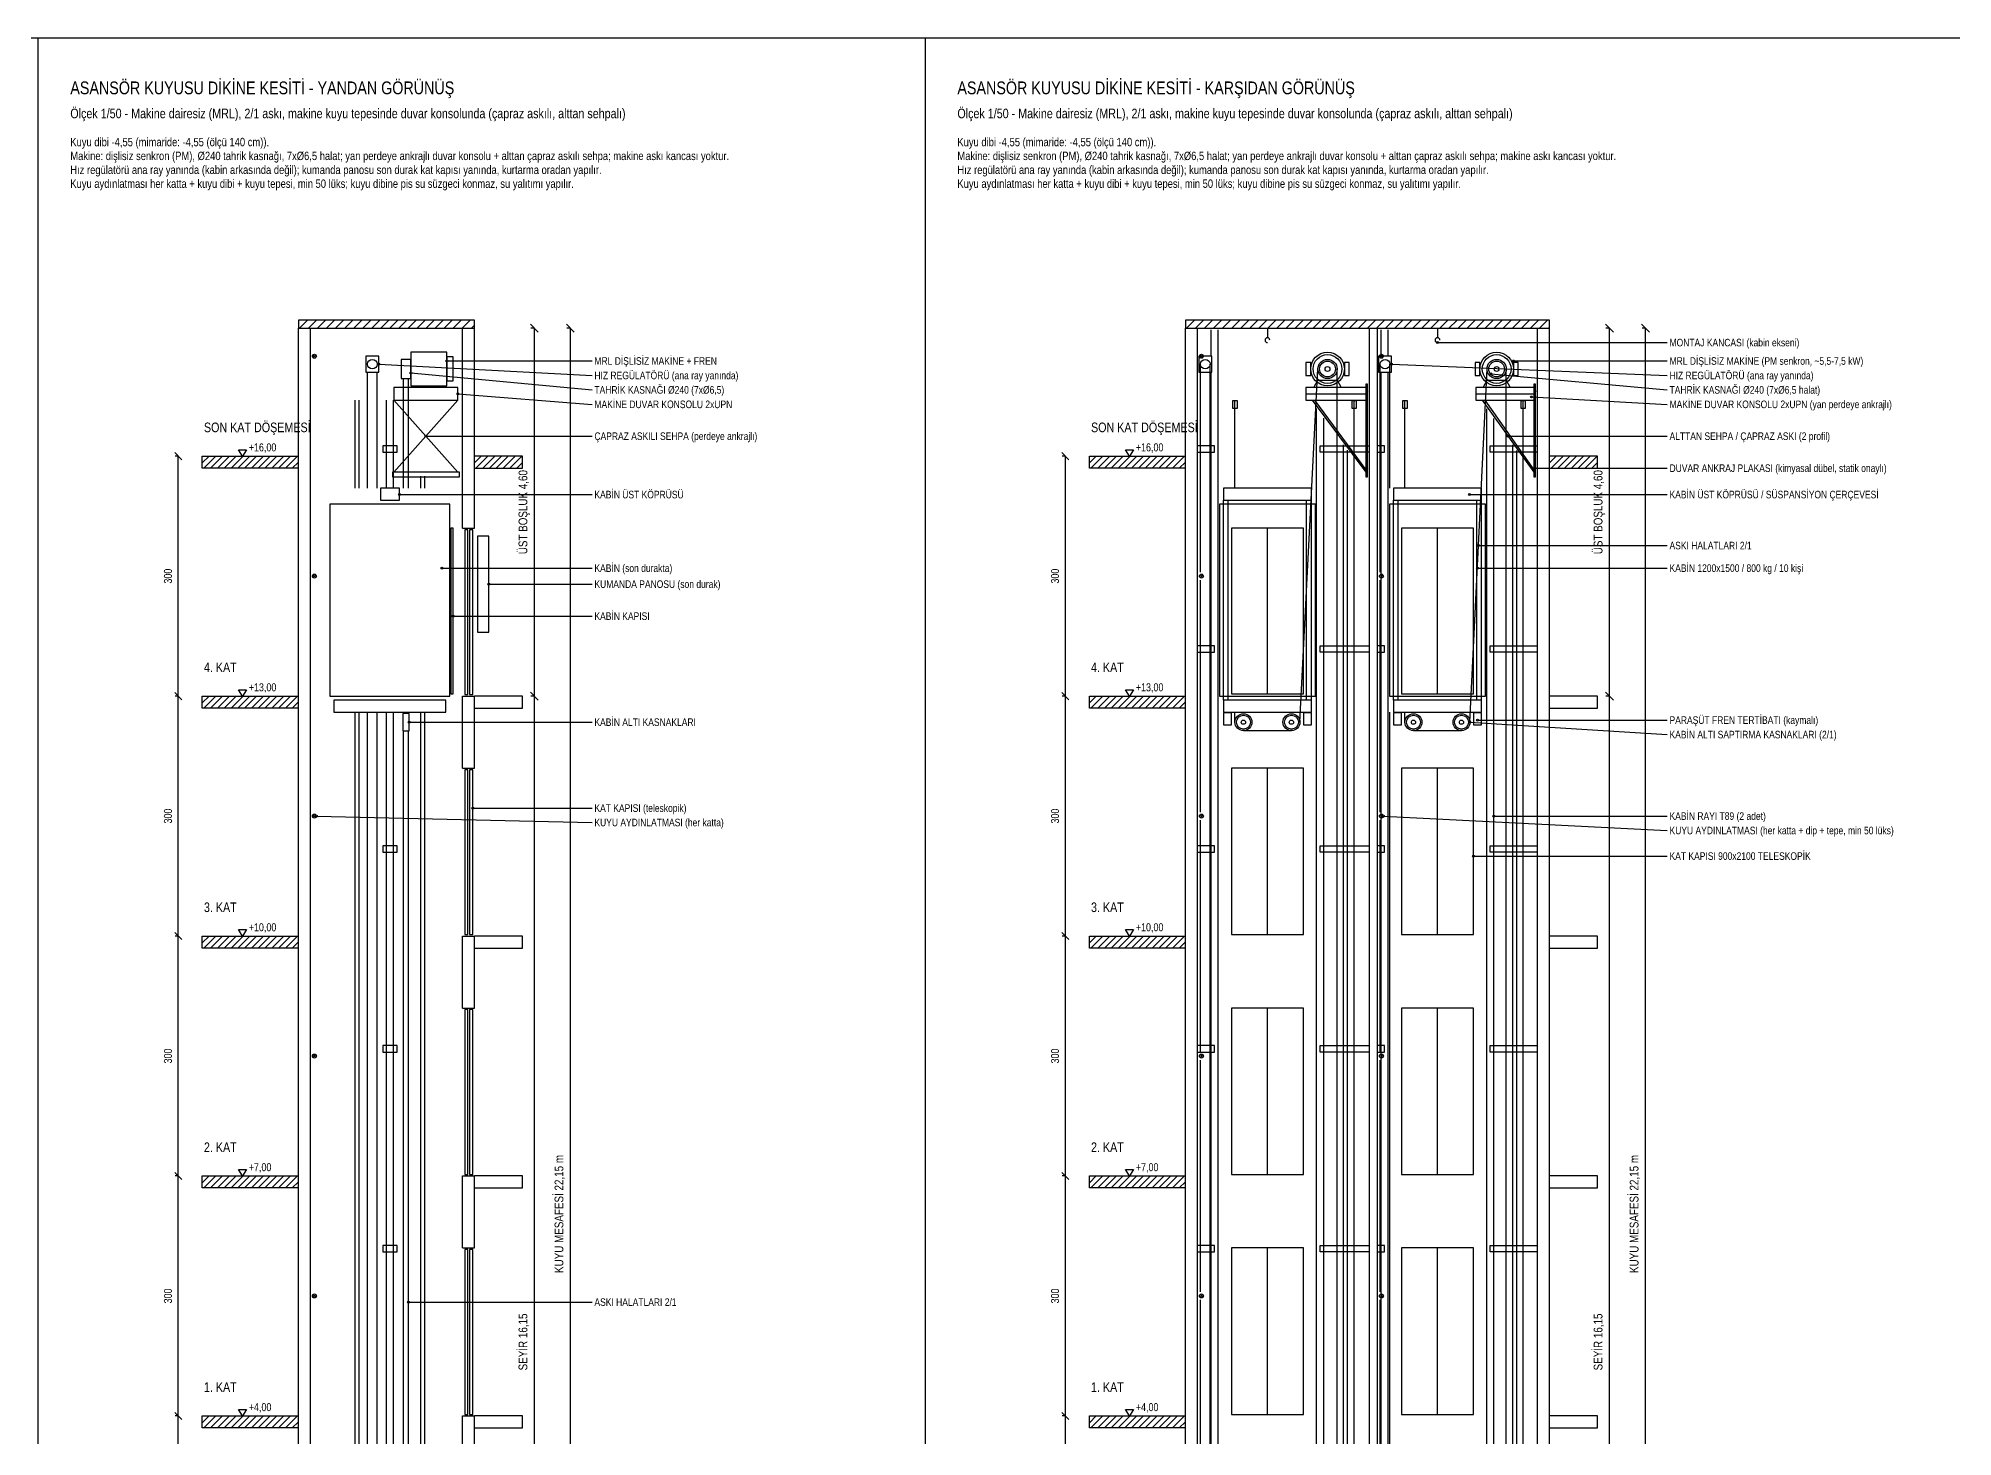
# Model space of a CAD drawing. Header units: centimetres. Extents: x 0 to 12547, y -30 to 2970.
# Drawn here: x 8029 to 10422, y 1222 to 2970 of the extents above; entities that cross this region are included whole.
import ezdxf
from ezdxf.enums import TextEntityAlignment as Align

# ---------------------------------------------------------------- set-up
doc = ezdxf.new("R2010")
doc.units = ezdxf.units.CM
for name, color, linetype in [('SCOTT-BASLIK', 5, 'CONTINUOUS'), ('SCOTT-CERCEVE', 7, 'CONTINUOUS'), ('SCOTT-DUVAR', 7, 'CONTINUOUS'), ('SCOTT-ELEKTRIK', 3, 'CONTINUOUS'), ('SCOTT-HALAT', 6, 'CONTINUOUS'), ('SCOTT-KABIN', 5, 'CONTINUOUS'), ('SCOTT-KAPI', 3, 'CONTINUOUS'), ('SCOTT-KOT', 2, 'CONTINUOUS'), ('SCOTT-MOTOR', 6, 'CONTINUOUS'), ('SCOTT-OLCU', 3, 'CONTINUOUS'), ('SCOTT-RAY', 1, 'CONTINUOUS'), ('SCOTT-TARAMA', 8, 'CONTINUOUS'), ('SCOTT-YAZI', 4, 'CONTINUOUS'), ('SCOTT-YUK', 1, 'CONTINUOUS')]:
    doc.layers.add(name, color=color, linetype=linetype)
doc.styles.get("Standard").update_dxf_attribs({"font": 'arial.ttf', "width": 0.8})

msp = doc.modelspace()

# ---------------------------------------------------------------- linework, layer by layer
at = {"layer": 'SCOTT-CERCEVE'}
for p, q in [((8029.2, 0), (8029.2, 2970)), ((9137.8, 0), (9137.8, 2970))]:
    msp.add_line(p, q, dxfattribs=at)
for points in [[(0, 0), (12546.7, 0), (12546.7, 2970), (0, 2970)], [(100, 0), (12521.7, 0), (12521.7, 2970), (100, 2970)]]:
    msp.add_lwpolyline(points, close=True, dxfattribs=at)
at = {"layer": 'SCOTT-DUVAR'}
for p, q in [((8354.2, 392.5), (8354.2, 2607.5)), ((8369.2, 392.5), (8369.2, 2607.5)), ((8559.2, 2357.5), (8559.2, 2607.5)), ((8574.2, 2357.5), (8574.2, 2607.5)), ((9462.8, 392.5), (9462.8, 2607.5)), ((9477.8, 392.5), (9477.8, 2607.5)), ((9692.8, 392.5), (9692.8, 2607.5)), ((9702.8, 392.5), (9702.8, 2607.5)), ((9902.8, 392.5), (9902.8, 2607.5)), ((9917.8, 392.5), (9917.8, 2607.5)), ((8559.2, 2357.5), (8574.2, 2357.5)), ((8559.2, 2057.5), (8559.2, 2147.5)), ((8559.2, 2147.5), (8574.2, 2147.5)), ((8574.2, 2057.5), (8574.2, 2147.5)), ((8559.2, 2057.5), (8574.2, 2057.5)), ((8559.2, 1757.5), (8559.2, 1847.5)), ((8559.2, 1847.5), (8574.2, 1847.5)), ((8574.2, 1757.5), (8574.2, 1847.5)), ((8559.2, 1757.5), (8574.2, 1757.5)), ((8559.2, 1457.5), (8559.2, 1547.5)), ((8559.2, 1547.5), (8574.2, 1547.5)), ((8574.2, 1457.5), (8574.2, 1547.5)), ((8559.2, 1457.5), (8574.2, 1457.5)), ((8559.2, 1157.5), (8559.2, 1247.5)), ((8559.2, 1247.5), (8574.2, 1247.5)), ((8574.2, 1157.5), (8574.2, 1247.5))]:
    msp.add_line(p, q, dxfattribs=at)
for points in [[(8354.2, 2607.5), (8574.2, 2607.5), (8574.2, 2617.5), (8354.2, 2617.5)], [(9462.8, 2607.5), (9917.8, 2607.5), (9917.8, 2617.5), (9462.8, 2617.5)]]:
    msp.add_lwpolyline(points, close=True, dxfattribs=at)
for points in [[(8354.2, 2432.5), (8234.2, 2432.5), (8234.2, 2447.5), (8354.2, 2447.5)], [(8574.2, 2432.5), (8634.2, 2432.5), (8634.2, 2447.5), (8574.2, 2447.5)], [(9462.8, 2432.5), (9342.8, 2432.5), (9342.8, 2447.5), (9462.8, 2447.5)], [(9917.8, 2432.5), (9977.8, 2432.5), (9977.8, 2447.5), (9917.8, 2447.5)], [(8354.2, 2132.5), (8234.2, 2132.5), (8234.2, 2147.5), (8354.2, 2147.5)], [(8574.2, 2132.5), (8634.2, 2132.5), (8634.2, 2147.5), (8574.2, 2147.5)], [(9462.8, 2132.5), (9342.8, 2132.5), (9342.8, 2147.5), (9462.8, 2147.5)], [(9917.8, 2132.5), (9977.8, 2132.5), (9977.8, 2147.5), (9917.8, 2147.5)], [(8354.2, 1832.5), (8234.2, 1832.5), (8234.2, 1847.5), (8354.2, 1847.5)], [(8574.2, 1832.5), (8634.2, 1832.5), (8634.2, 1847.5), (8574.2, 1847.5)], [(9462.8, 1832.5), (9342.8, 1832.5), (9342.8, 1847.5), (9462.8, 1847.5)], [(9917.8, 1832.5), (9977.8, 1832.5), (9977.8, 1847.5), (9917.8, 1847.5)], [(8354.2, 1532.5), (8234.2, 1532.5), (8234.2, 1547.5), (8354.2, 1547.5)], [(8574.2, 1532.5), (8634.2, 1532.5), (8634.2, 1547.5), (8574.2, 1547.5)], [(9462.8, 1532.5), (9342.8, 1532.5), (9342.8, 1547.5), (9462.8, 1547.5)], [(9917.8, 1532.5), (9977.8, 1532.5), (9977.8, 1547.5), (9917.8, 1547.5)], [(8354.2, 1232.5), (8234.2, 1232.5), (8234.2, 1247.5), (8354.2, 1247.5)], [(8574.2, 1232.5), (8634.2, 1232.5), (8634.2, 1247.5), (8574.2, 1247.5)], [(9462.8, 1232.5), (9342.8, 1232.5), (9342.8, 1247.5), (9462.8, 1247.5)], [(9917.8, 1232.5), (9977.8, 1232.5), (9977.8, 1247.5), (9917.8, 1247.5)]]:
    msp.add_lwpolyline(points, dxfattribs=at)
at = {"layer": 'SCOTT-ELEKTRIK'}
for p, q in [((8372.5, 2570.8), (8375.9, 2574.2)), ((8372.5, 2574.2), (8375.9, 2570.8)), ((9481.1, 2570.8), (9484.5, 2574.2)), ((9481.1, 2574.2), (9484.5, 2570.8)), ((9706.1, 2570.8), (9709.5, 2574.2)), ((9706.1, 2574.2), (9709.5, 2570.8)), ((8372.5, 2295.8), (8375.9, 2299.2)), ((8372.5, 2299.2), (8375.9, 2295.8)), ((9481.1, 2295.8), (9484.5, 2299.2)), ((9481.1, 2299.2), (9484.5, 2295.8)), ((9706.1, 2295.8), (9709.5, 2299.2)), ((9706.1, 2299.2), (9709.5, 2295.8)), ((8372.5, 1995.8), (8375.9, 1999.2)), ((8372.5, 1999.2), (8375.9, 1995.8)), ((9481.1, 1995.8), (9484.5, 1999.2)), ((9481.1, 1999.2), (9484.5, 1995.8)), ((9706.1, 1995.8), (9709.5, 1999.2)), ((9706.1, 1999.2), (9709.5, 1995.8)), ((8372.5, 1695.8), (8375.9, 1699.2)), ((8372.5, 1699.2), (8375.9, 1695.8)), ((9481.1, 1695.8), (9484.5, 1699.2)), ((9481.1, 1699.2), (9484.5, 1695.8)), ((9706.1, 1695.8), (9709.5, 1699.2)), ((9706.1, 1699.2), (9709.5, 1695.8)), ((8372.5, 1395.8), (8375.9, 1399.2)), ((8372.5, 1399.2), (8375.9, 1395.8)), ((9481.1, 1395.8), (9484.5, 1399.2)), ((9481.1, 1399.2), (9484.5, 1395.8)), ((9706.1, 1395.8), (9709.5, 1399.2)), ((9706.1, 1399.2), (9709.5, 1395.8))]:
    msp.add_line(p, q, dxfattribs=at)
msp.add_lwpolyline([(8578.2, 2227.5), (8592.2, 2227.5), (8592.2, 2347.5), (8578.2, 2347.5)], close=True, dxfattribs=at)
for centre in [(8374.2, 2572.5), (9482.8, 2572.5), (9707.8, 2572.5), (8374.2, 2297.5), (9482.8, 2297.5), (9707.8, 2297.5), (8374.2, 1997.5), (9482.8, 1997.5), (9707.8, 1997.5), (8374.2, 1697.5), (9482.8, 1697.5), (9707.8, 1697.5), (8374.2, 1397.5), (9482.8, 1397.5), (9707.8, 1397.5)]:
    msp.add_circle(centre, 2.5, dxfattribs=at)
at = {"layer": 'SCOTT-HALAT'}
for p, q in [((9481.6, 2302.5), (9481.6, 2562.5)), ((9493.6, 432.5), (9493.6, 2562.5)), ((9706.3, 2302.5), (9706.3, 2562.5)), ((9718.3, 2407.5), (9718.3, 2562.5)), ((8440.7, 2407.5), (8440.7, 2552.5)), ((8452.7, 2407.5), (8452.7, 2552.5)), ((8485.7, 2407.5), (8485.7, 2544.5)), ((8491.7, 2407.5), (8491.7, 2544.5)), ((9605.9, 2114.9), (9628.4, 2556.5)), ((9652.4, 732.1), (9652.4, 2556.5)), ((9818.4, 2114.9), (9839.7, 2556.5)), ((9863.7, 732.1), (9863.7, 2556.5)), ((9524.7, 2407.5), (9524.7, 2517.5)), ((9673.6, 732.1), (9673.6, 2517.5)), ((9737.2, 2407.5), (9737.2, 2517.5)), ((9884.9, 732.1), (9884.9, 2517.5)), ((9481.6, 2002.5), (9481.6, 2292.5)), ((9706.3, 2002.5), (9706.3, 2292.5)), ((8440.7, 717.5), (8440.7, 2127.5)), ((8452.7, 717.5), (8452.7, 2127.5)), ((9524.7, 2114.9), (9524.7, 2127.5)), ((9718.3, 432.5), (9718.3, 2127.5)), ((9737.2, 2114.9), (9737.2, 2127.5)), ((8485.7, 743.1), (8485.7, 2103.9)), ((8491.7, 743.1), (8491.7, 2103.9)), ((9535.3, 2104.3), (9595.3, 2104.3)), ((9747.8, 2104.3), (9807.8, 2104.3)), ((9481.6, 1702.5), (9481.6, 1992.5)), ((9706.3, 1702.5), (9706.3, 1992.5)), ((9481.6, 1402.5), (9481.6, 1692.5)), ((9706.3, 1402.5), (9706.3, 1692.5)), ((9481.6, 1102.5), (9481.6, 1392.5)), ((9706.3, 1102.5), (9706.3, 1392.5))]:
    msp.add_line(p, q, dxfattribs=at)
for points in [[(9521.7, 2507.5), (9527.7, 2507.5), (9527.7, 2516.5), (9521.7, 2516.5)], [(9670.6, 2507.5), (9676.6, 2507.5), (9676.6, 2516.5), (9670.6, 2516.5)], [(9734.2, 2507.5), (9740.2, 2507.5), (9740.2, 2516.5), (9734.2, 2516.5)], [(9881.9, 2507.5), (9887.9, 2507.5), (9887.9, 2516.5), (9881.9, 2516.5)]]:
    msp.add_lwpolyline(points, close=True, dxfattribs=at)
at = {"layer": 'SCOTT-KABIN'}
for p, q in [((9510.3, 2142.5), (9510.3, 2392.5)), ((9516.3, 2142.5), (9516.3, 2392.5)), ((9614.3, 2142.5), (9614.3, 2392.5)), ((9620.3, 2142.5), (9620.3, 2392.5)), ((9722.8, 2142.5), (9722.8, 2392.5)), ((9728.8, 2142.5), (9728.8, 2392.5)), ((9826.8, 2142.5), (9826.8, 2392.5)), ((9832.8, 2142.5), (9832.8, 2392.5))]:
    msp.add_line(p, q, dxfattribs=at)
for points in [[(8456.7, 2392.5), (8480.7, 2392.5), (8480.7, 2407.5), (8456.7, 2407.5)], [(9510.3, 2392.5), (9620.3, 2392.5), (9620.3, 2407.5), (9510.3, 2407.5)], [(9722.8, 2392.5), (9832.8, 2392.5), (9832.8, 2407.5), (9722.8, 2407.5)], [(8393.7, 2147.5), (8543.7, 2147.5), (8543.7, 2387.5), (8393.7, 2387.5)], [(9505.3, 2147.5), (9625.3, 2147.5), (9625.3, 2387.5), (9505.3, 2387.5)], [(9717.8, 2147.5), (9837.8, 2147.5), (9837.8, 2387.5), (9717.8, 2387.5)], [(8398.7, 2127.5), (8538.7, 2127.5), (8538.7, 2142.5), (8398.7, 2142.5)], [(9510.3, 2127.5), (9620.3, 2127.5), (9620.3, 2142.5), (9510.3, 2142.5)], [(9722.8, 2127.5), (9832.8, 2127.5), (9832.8, 2142.5), (9722.8, 2142.5)]]:
    msp.add_lwpolyline(points, close=True, dxfattribs=at)
at = {"layer": 'SCOTT-KAPI'}
for p, q in [((9565.3, 2150.5), (9565.3, 2357.5)), ((9777.8, 2150.5), (9777.8, 2357.5)), ((9565.3, 1849.5), (9565.3, 2057.5)), ((9777.8, 1849.5), (9777.8, 2057.5)), ((9565.3, 1549.5), (9565.3, 1757.5)), ((9777.8, 1549.5), (9777.8, 1757.5)), ((9565.3, 1249.5), (9565.3, 1457.5)), ((9777.8, 1249.5), (9777.8, 1457.5))]:
    msp.add_line(p, q, dxfattribs=at)
for points in [[(8544.7, 2150.5), (8547.7, 2150.5), (8547.7, 2357.5), (8544.7, 2357.5)], [(8562.2, 2149.5), (8566.2, 2149.5), (8566.2, 2355.5), (8562.2, 2355.5)], [(8568.2, 2149.5), (8572.2, 2149.5), (8572.2, 2355.5), (8568.2, 2355.5)], [(9520.3, 2150.5), (9610.3, 2150.5), (9610.3, 2357.5), (9520.3, 2357.5)], [(9732.8, 2150.5), (9822.8, 2150.5), (9822.8, 2357.5), (9732.8, 2357.5)], [(8562.2, 1849.5), (8566.2, 1849.5), (8566.2, 2055.5), (8562.2, 2055.5)], [(8568.2, 1849.5), (8572.2, 1849.5), (8572.2, 2055.5), (8568.2, 2055.5)], [(9520.3, 1849.5), (9610.3, 1849.5), (9610.3, 2057.5), (9520.3, 2057.5)], [(9732.8, 1849.5), (9822.8, 1849.5), (9822.8, 2057.5), (9732.8, 2057.5)], [(8562.2, 1549.5), (8566.2, 1549.5), (8566.2, 1755.5), (8562.2, 1755.5)], [(8568.2, 1549.5), (8572.2, 1549.5), (8572.2, 1755.5), (8568.2, 1755.5)], [(9520.3, 1549.5), (9610.3, 1549.5), (9610.3, 1757.5), (9520.3, 1757.5)], [(9732.8, 1549.5), (9822.8, 1549.5), (9822.8, 1757.5), (9732.8, 1757.5)], [(8562.2, 1249.5), (8566.2, 1249.5), (8566.2, 1455.5), (8562.2, 1455.5)], [(8568.2, 1249.5), (8572.2, 1249.5), (8572.2, 1455.5), (8568.2, 1455.5)], [(9520.3, 1249.5), (9610.3, 1249.5), (9610.3, 1457.5), (9520.3, 1457.5)], [(9732.8, 1249.5), (9822.8, 1249.5), (9822.8, 1457.5), (9732.8, 1457.5)]]:
    msp.add_lwpolyline(points, close=True, dxfattribs=at)
at = {"layer": 'SCOTT-KOT'}
for p, q in [((8254.2, 2447.5), (8324.2, 2447.5)), ((9362.8, 2447.5), (9432.8, 2447.5)), ((8254.2, 2147.5), (8324.2, 2147.5)), ((9362.8, 2147.5), (9432.8, 2147.5)), ((8254.2, 1847.5), (8324.2, 1847.5)), ((9362.8, 1847.5), (9432.8, 1847.5)), ((8254.2, 1547.5), (8324.2, 1547.5)), ((9362.8, 1547.5), (9432.8, 1547.5)), ((8254.2, 1247.5), (8324.2, 1247.5)), ((9362.8, 1247.5), (9432.8, 1247.5))]:
    msp.add_line(p, q, dxfattribs=at)
for points in [[(8284.2, 2447.5), (8279.2, 2455.5), (8289.2, 2455.5)], [(9392.8, 2447.5), (9387.8, 2455.5), (9397.8, 2455.5)], [(8284.2, 2147.5), (8279.2, 2155.5), (8289.2, 2155.5)], [(9392.8, 2147.5), (9387.8, 2155.5), (9397.8, 2155.5)], [(8284.2, 1847.5), (8279.2, 1855.5), (8289.2, 1855.5)], [(9392.8, 1847.5), (9387.8, 1855.5), (9397.8, 1855.5)], [(8284.2, 1547.5), (8279.2, 1555.5), (8289.2, 1555.5)], [(9392.8, 1547.5), (9387.8, 1555.5), (9397.8, 1555.5)], [(8284.2, 1247.5), (8279.2, 1255.5), (8289.2, 1255.5)], [(9392.8, 1247.5), (9387.8, 1255.5), (9397.8, 1255.5)]]:
    msp.add_lwpolyline(points, close=True, dxfattribs=at)
at = {"layer": 'SCOTT-MOTOR'}
for p, q in [((9565.3, 2607.5), (9565.3, 2595.5)), ((9777.8, 2607.5), (9777.8, 2595.5)), ((9479.6, 2562.5), (9480.3, 2562.5)), ((9704.3, 2562.5), (9705.3, 2562.5)), ((8473.7, 2517.5), (8553.7, 2427.5)), ((8553.7, 2517.5), (8473.7, 2427.5)), ((8499.7, 2533.5), (8499.7, 2535.5)), ((8534.7, 2533.5), (8534.7, 2535.5)), ((9613.3, 2525.5), (9689.3, 2525.5)), ((9621.3, 2517.5), (9688.3, 2427.5)), ((9624.3, 2517.5), (9688.3, 2430.5)), ((9825.8, 2525.5), (9899.3, 2525.5)), ((9833.8, 2517.5), (9898.3, 2427.5)), ((9836.8, 2517.5), (9898.3, 2430.5))]:
    msp.add_line(p, q, dxfattribs=at)
for points in [[(8438.7, 2552.5), (8454.7, 2552.5), (8454.7, 2572.5), (8438.7, 2572.5)], [(8482.7, 2544.5), (8494.7, 2544.5), (8494.7, 2568.5), (8482.7, 2568.5)], [(8494.7, 2535.5), (8539.7, 2535.5), (8539.7, 2577.5), (8494.7, 2577.5)], [(8539.7, 2541.5), (8547.7, 2541.5), (8547.7, 2571.5), (8539.7, 2571.5)], [(9479.6, 2552.5), (9495.6, 2552.5), (9495.6, 2572.5), (9479.6, 2572.5)], [(9613.4, 2548.5), (9619.4, 2548.5), (9619.4, 2564.5), (9613.4, 2564.5)], [(9661.4, 2548.5), (9667.4, 2548.5), (9667.4, 2564.5), (9661.4, 2564.5)], [(9704.3, 2552.5), (9720.3, 2552.5), (9720.3, 2572.5), (9704.3, 2572.5)], [(9824.7, 2548.5), (9830.7, 2548.5), (9830.7, 2564.5), (9824.7, 2564.5)], [(9872.7, 2548.5), (9878.7, 2548.5), (9878.7, 2564.5), (9872.7, 2564.5)], [(9688.3, 2421.5), (9690.3, 2421.5), (9690.3, 2537.5), (9688.3, 2537.5)], [(9898.3, 2421.5), (9900.3, 2421.5), (9900.3, 2537.5), (9898.3, 2537.5)], [(8473.7, 2517.5), (8553.7, 2517.5), (8553.7, 2533.5), (8473.7, 2533.5)], [(9613.3, 2517.5), (9689.3, 2517.5), (9689.3, 2533.5), (9613.3, 2533.5)], [(9825.8, 2517.5), (9899.3, 2517.5), (9899.3, 2533.5), (9825.8, 2533.5)], [(8471.7, 2421.5), (8555.7, 2421.5), (8555.7, 2427.5), (8471.7, 2427.5)], [(8484.7, 2103.9), (8492.7, 2103.9), (8492.7, 2125.9), (8484.7, 2125.9)]]:
    msp.add_lwpolyline(points, close=True, dxfattribs=at)
for points in [[(9623.4, 2533.5), (9628.4, 2542.5), (9652.4, 2542.5), (9657.4, 2533.5)], [(9834.7, 2533.5), (9839.7, 2542.5), (9863.7, 2542.5), (9868.7, 2533.5)]]:
    msp.add_lwpolyline(points, dxfattribs=at)
for centre, radius in [((8446.7, 2562.5), 6), ((9487.6, 2562.5), 6), ((9640.4, 2556.5), 21), ((9640.4, 2556.5), 18), ((9640.4, 2556.5), 12), ((9640.4, 2556.5), 9.84), ((9712.3, 2562.5), 6), ((9851.7, 2556.5), 21), ((9851.7, 2556.5), 18), ((9851.7, 2556.5), 12), ((9851.7, 2556.5), 9.84), ((9640.4, 2556.5), 3), ((9851.7, 2556.5), 3), ((9689.5, 2528.5), 0.9), ((9899.5, 2528.5), 0.9), ((9689.5, 2432.5), 0.9), ((9899.5, 2432.5), 0.9), ((9535.3, 2114.9), 10.6), ((9535.3, 2114.9), 8.69), ((9535.3, 2114.9), 2.65), ((9595.3, 2114.9), 10.6), ((9595.3, 2114.9), 8.69), ((9595.3, 2114.9), 2.65), ((9747.8, 2114.9), 10.6), ((9747.8, 2114.9), 8.69), ((9747.8, 2114.9), 2.65), ((9807.8, 2114.9), 10.6), ((9807.8, 2114.9), 8.69), ((9807.8, 2114.9), 2.65)]:
    msp.add_circle(centre, radius, dxfattribs=at)
for centre in [(9565.3, 2592.5), (9777.8, 2592.5)]:
    msp.add_arc(centre, 3, 0, 270, dxfattribs=at)
at = {"layer": 'SCOTT-OLCU'}
for p, q in [((8654.1, 2602.6), (8644.2, 2612.4)), ((8699.1, 2602.6), (8689.2, 2612.4)), ((9997.7, 2602.6), (9987.8, 2612.4)), ((10042.7, 2602.6), (10032.8, 2612.4)), ((8649.2, 2607.5), (8644.8, 2607.5)), ((8649.2, 2147.5), (8649.2, 2607.5)), ((8694.2, 2607.5), (8689.8, 2607.5)), ((8694.2, 392.5), (8694.2, 2607.5)), ((9992.8, 2607.5), (9988.4, 2607.5)), ((9992.8, 2147.5), (9992.8, 2607.5)), ((10037.8, 2607.5), (10033.4, 2607.5)), ((10037.8, 392.5), (10037.8, 2607.5)), ((8208.7, 2443), (8199.7, 2452)), ((8204.2, 2447.5), (8200.2, 2447.5)), ((8204.2, 2147.5), (8204.2, 2447.5)), ((9317.3, 2443), (9308.3, 2452)), ((9312.8, 2447.5), (9308.8, 2447.5)), ((9312.8, 2147.5), (9312.8, 2447.5)), ((8208.7, 2143), (8199.7, 2152)), ((8208.7, 2143), (8199.7, 2152)), ((8204.2, 2147.5), (8200.2, 2147.5)), ((8204.2, 2147.5), (8200.2, 2147.5)), ((8204.2, 1847.5), (8204.2, 2147.5)), ((8654.1, 2142.6), (8644.2, 2152.4)), ((8654.1, 2142.6), (8644.2, 2152.4)), ((8649.2, 2147.5), (8644.8, 2147.5)), ((8649.2, 2147.5), (8644.8, 2147.5)), ((8649.2, 532.5), (8649.2, 2147.5)), ((9317.3, 2143), (9308.3, 2152)), ((9317.3, 2143), (9308.3, 2152)), ((9312.8, 2147.5), (9308.8, 2147.5)), ((9312.8, 2147.5), (9308.8, 2147.5)), ((9312.8, 1847.5), (9312.8, 2147.5)), ((9997.7, 2142.6), (9987.8, 2152.4)), ((9997.7, 2142.6), (9987.8, 2152.4)), ((9992.8, 2147.5), (9988.4, 2147.5)), ((9992.8, 2147.5), (9988.4, 2147.5)), ((9992.8, 532.5), (9992.8, 2147.5)), ((8208.7, 1843), (8199.7, 1852)), ((8208.7, 1843), (8199.7, 1852)), ((8204.2, 1847.5), (8200.2, 1847.5)), ((8204.2, 1847.5), (8200.2, 1847.5)), ((8204.2, 1547.5), (8204.2, 1847.5)), ((9317.3, 1843), (9308.3, 1852)), ((9317.3, 1843), (9308.3, 1852)), ((9312.8, 1847.5), (9308.8, 1847.5)), ((9312.8, 1847.5), (9308.8, 1847.5)), ((9312.8, 1547.5), (9312.8, 1847.5)), ((8208.7, 1543), (8199.7, 1552)), ((8208.7, 1543), (8199.7, 1552)), ((8204.2, 1547.5), (8200.2, 1547.5)), ((8204.2, 1547.5), (8200.2, 1547.5)), ((8204.2, 1247.5), (8204.2, 1547.5)), ((9317.3, 1543), (9308.3, 1552)), ((9317.3, 1543), (9308.3, 1552)), ((9312.8, 1547.5), (9308.8, 1547.5)), ((9312.8, 1547.5), (9308.8, 1547.5)), ((9312.8, 1247.5), (9312.8, 1547.5)), ((8208.7, 1243), (8199.7, 1252)), ((8208.7, 1243), (8199.7, 1252)), ((8204.2, 1247.5), (8200.2, 1247.5)), ((8204.2, 1247.5), (8200.2, 1247.5)), ((8204.2, 947.5), (8204.2, 1247.5)), ((9317.3, 1243), (9308.3, 1252)), ((9317.3, 1243), (9308.3, 1252)), ((9312.8, 1247.5), (9308.8, 1247.5)), ((9312.8, 1247.5), (9308.8, 1247.5)), ((9312.8, 947.5), (9312.8, 1247.5))]:
    msp.add_line(p, q, dxfattribs=at)
at = {"layer": 'SCOTT-RAY'}
for p, q in [((9494.9, 2572.5), (9494.9, 2605.5)), ((9503.8, 392.5), (9503.8, 2605.5)), ((9707.4, 2572.5), (9707.4, 2605.5)), ((9716.3, 2572.5), (9716.3, 2605.5)), ((9494.9, 392.5), (9494.9, 2552.5)), ((9707.4, 392.5), (9707.4, 2552.5)), ((9716.3, 392.5), (9716.3, 2552.5)), ((8425.2, 2407.5), (8425.2, 2517.5)), ((8430.2, 2407.5), (8430.2, 2517.5)), ((8464.2, 2407.5), (8464.2, 2517.5)), ((8473.1, 2407.5), (8473.1, 2517.5)), ((9626.8, 392.5), (9626.8, 2507.1)), ((9635.7, 392.5), (9635.7, 2495.2)), ((9839.3, 392.5), (9839.3, 2506.8)), ((9848.2, 392.5), (9848.2, 2494.4)), ((9660.5, 743.1), (9660.5, 2461.8)), ((9665.5, 743.1), (9665.5, 2455.1)), ((9871.8, 743.1), (9871.8, 2461.5)), ((9876.8, 743.1), (9876.8, 2454.5)), ((8507.2, 2407.5), (8507.2, 2422.5)), ((8512.2, 2407.5), (8512.2, 2422.5)), ((8425.2, 392.5), (8425.2, 2127.5)), ((8430.2, 392.5), (8430.2, 2127.5)), ((8464.2, 717.5), (8464.2, 2127.5)), ((8473.1, 717.5), (8473.1, 2127.5)), ((8507.2, 392.5), (8507.2, 2127.5)), ((8512.2, 392.5), (8512.2, 2127.5))]:
    msp.add_line(p, q, dxfattribs=at)
for points in [[(8459.7, 2452.5), (8477.7, 2452.5), (8477.7, 2460.5), (8459.7, 2460.5)], [(8459.7, 1952.5), (8477.7, 1952.5), (8477.7, 1960.5), (8459.7, 1960.5)], [(8459.7, 1702.5), (8477.7, 1702.5), (8477.7, 1710.5), (8459.7, 1710.5)], [(8459.7, 1452.5), (8477.7, 1452.5), (8477.7, 1460.5), (8459.7, 1460.5)]]:
    msp.add_lwpolyline(points, close=True, dxfattribs=at)
for points in [[(9477.8, 2452.5), (9499.3, 2452.5), (9499.3, 2460.5), (9477.8, 2460.5)], [(9692.8, 2452.5), (9631.3, 2452.5), (9631.3, 2460.5), (9692.8, 2460.5)], [(9702.8, 2452.5), (9711.8, 2452.5), (9711.8, 2460.5), (9702.8, 2460.5)], [(9902.8, 2452.5), (9843.8, 2452.5), (9843.8, 2460.5), (9902.8, 2460.5)], [(9477.8, 2202.5), (9499.3, 2202.5), (9499.3, 2210.5), (9477.8, 2210.5)], [(9692.8, 2202.5), (9631.3, 2202.5), (9631.3, 2210.5), (9692.8, 2210.5)], [(9702.8, 2202.5), (9711.8, 2202.5), (9711.8, 2210.5), (9702.8, 2210.5)], [(9902.8, 2202.5), (9843.8, 2202.5), (9843.8, 2210.5), (9902.8, 2210.5)], [(9477.8, 1952.5), (9499.3, 1952.5), (9499.3, 1960.5), (9477.8, 1960.5)], [(9692.8, 1952.5), (9631.3, 1952.5), (9631.3, 1960.5), (9692.8, 1960.5)], [(9702.8, 1952.5), (9711.8, 1952.5), (9711.8, 1960.5), (9702.8, 1960.5)], [(9902.8, 1952.5), (9843.8, 1952.5), (9843.8, 1960.5), (9902.8, 1960.5)], [(9477.8, 1702.5), (9499.3, 1702.5), (9499.3, 1710.5), (9477.8, 1710.5)], [(9692.8, 1702.5), (9631.3, 1702.5), (9631.3, 1710.5), (9692.8, 1710.5)], [(9702.8, 1702.5), (9711.8, 1702.5), (9711.8, 1710.5), (9702.8, 1710.5)], [(9902.8, 1702.5), (9843.8, 1702.5), (9843.8, 1710.5), (9902.8, 1710.5)], [(9477.8, 1452.5), (9499.3, 1452.5), (9499.3, 1460.5), (9477.8, 1460.5)], [(9692.8, 1452.5), (9631.3, 1452.5), (9631.3, 1460.5), (9692.8, 1460.5)], [(9702.8, 1452.5), (9711.8, 1452.5), (9711.8, 1460.5), (9702.8, 1460.5)], [(9902.8, 1452.5), (9843.8, 1452.5), (9843.8, 1460.5), (9902.8, 1460.5)]]:
    msp.add_lwpolyline(points, dxfattribs=at)
at = {"layer": 'SCOTT-TARAMA'}
for p, q in [((8355.5, 2607.5), (8365.5, 2617.5)), ((8366.8, 2607.5), (8376.8, 2617.5)), ((8378.1, 2607.5), (8388.1, 2617.5)), ((8389.4, 2607.5), (8399.4, 2617.5)), ((8400.7, 2607.5), (8410.7, 2617.5)), ((8412.1, 2607.5), (8422.1, 2617.5)), ((8423.4, 2607.5), (8433.4, 2617.5)), ((8434.7, 2607.5), (8444.7, 2617.5)), ((8446, 2607.5), (8456, 2617.5)), ((8457.3, 2607.5), (8467.3, 2617.5)), ((8468.6, 2607.5), (8478.6, 2617.5)), ((8479.9, 2607.5), (8489.9, 2617.5)), ((8491.3, 2607.5), (8501.3, 2617.5)), ((8502.6, 2607.5), (8512.6, 2617.5)), ((8513.9, 2607.5), (8523.9, 2617.5)), ((8525.2, 2607.5), (8535.2, 2617.5)), ((8536.5, 2607.5), (8546.5, 2617.5)), ((8547.8, 2607.5), (8557.8, 2617.5)), ((8559.1, 2607.5), (8569.1, 2617.5)), ((8570.5, 2607.5), (8574.2, 2611.2)), ((9464.1, 2607.5), (9474.1, 2617.5)), ((9475.4, 2607.5), (9485.4, 2617.5)), ((9486.7, 2607.5), (9496.7, 2617.5)), ((9498, 2607.5), (9508, 2617.5)), ((9509.3, 2607.5), (9519.3, 2617.5)), ((9520.6, 2607.5), (9530.6, 2617.5)), ((9532, 2607.5), (9542, 2617.5)), ((9543.3, 2607.5), (9553.3, 2617.5)), ((9554.6, 2607.5), (9564.6, 2617.5)), ((9565.9, 2607.5), (9575.9, 2617.5)), ((9577.2, 2607.5), (9587.2, 2617.5)), ((9588.5, 2607.5), (9598.5, 2617.5)), ((9599.8, 2607.5), (9609.8, 2617.5)), ((9611.1, 2607.5), (9621.1, 2617.5)), ((9622.5, 2607.5), (9632.5, 2617.5)), ((9633.8, 2607.5), (9643.8, 2617.5)), ((9645.1, 2607.5), (9655.1, 2617.5)), ((9656.4, 2607.5), (9666.4, 2617.5)), ((9667.7, 2607.5), (9677.7, 2617.5)), ((9679, 2607.5), (9689, 2617.5)), ((9690.3, 2607.5), (9700.3, 2617.5)), ((9701.7, 2607.5), (9711.7, 2617.5)), ((9713, 2607.5), (9723, 2617.5)), ((9724.3, 2607.5), (9734.3, 2617.5)), ((9735.6, 2607.5), (9745.6, 2617.5)), ((9746.9, 2607.5), (9756.9, 2617.5)), ((9758.2, 2607.5), (9768.2, 2617.5)), ((9769.5, 2607.5), (9779.5, 2617.5)), ((9780.9, 2607.5), (9790.9, 2617.5)), ((9792.2, 2607.5), (9802.2, 2617.5)), ((9803.5, 2607.5), (9813.5, 2617.5)), ((9814.8, 2607.5), (9824.8, 2617.5)), ((9826.1, 2607.5), (9836.1, 2617.5)), ((9837.4, 2607.5), (9847.4, 2617.5)), ((9848.7, 2607.5), (9858.7, 2617.5)), ((9860, 2607.5), (9870, 2617.5)), ((9871.4, 2607.5), (9881.4, 2617.5)), ((9882.7, 2607.5), (9892.7, 2617.5)), ((9894, 2607.5), (9904, 2617.5)), ((9905.3, 2607.5), (9915.3, 2617.5)), ((9916.6, 2607.5), (9917.8, 2608.6)), ((8234.2, 2439), (8242.7, 2447.5)), ((8236.1, 2432.5), (8251.1, 2447.5)), ((8244.6, 2432.5), (8259.6, 2447.5)), ((8253.1, 2432.5), (8268.1, 2447.5)), ((8261.6, 2432.5), (8276.6, 2447.5)), ((8270.1, 2432.5), (8285.1, 2447.5)), ((8278.6, 2432.5), (8293.6, 2447.5)), ((8287.1, 2432.5), (8302.1, 2447.5)), ((8295.5, 2432.5), (8310.5, 2447.5)), ((8304, 2432.5), (8319, 2447.5)), ((8312.5, 2432.5), (8327.5, 2447.5)), ((8321, 2432.5), (8336, 2447.5)), ((8329.5, 2432.5), (8344.5, 2447.5)), ((8338, 2432.5), (8353, 2447.5)), ((8574.2, 2439), (8582.7, 2447.5)), ((8576.1, 2432.5), (8591.1, 2447.5)), ((8584.6, 2432.5), (8599.6, 2447.5)), ((8593.1, 2432.5), (8608.1, 2447.5)), ((8601.6, 2432.5), (8616.6, 2447.5)), ((8610.1, 2432.5), (8625.1, 2447.5)), ((8618.6, 2432.5), (8633.6, 2447.5)), ((9342.8, 2439), (9351.2, 2447.5)), ((9344.7, 2432.5), (9359.7, 2447.5)), ((9353.2, 2432.5), (9368.2, 2447.5)), ((9361.7, 2432.5), (9376.7, 2447.5)), ((9370.2, 2432.5), (9385.2, 2447.5)), ((9378.7, 2432.5), (9393.7, 2447.5)), ((9387.2, 2432.5), (9402.2, 2447.5)), ((9395.6, 2432.5), (9410.6, 2447.5)), ((9404.1, 2432.5), (9419.1, 2447.5)), ((9412.6, 2432.5), (9427.6, 2447.5)), ((9421.1, 2432.5), (9436.1, 2447.5)), ((9429.6, 2432.5), (9444.6, 2447.5)), ((9438.1, 2432.5), (9453.1, 2447.5)), ((9446.6, 2432.5), (9461.6, 2447.5)), ((9917.8, 2439), (9926.2, 2447.5)), ((9919.7, 2432.5), (9934.7, 2447.5)), ((9928.2, 2432.5), (9943.2, 2447.5)), ((9936.7, 2432.5), (9951.7, 2447.5)), ((9945.2, 2432.5), (9960.2, 2447.5)), ((9953.7, 2432.5), (9968.7, 2447.5)), ((9962.2, 2432.5), (9977.2, 2447.5)), ((8346.5, 2432.5), (8354.2, 2440.2)), ((8627.1, 2432.5), (8634.2, 2439.6)), ((9455, 2432.5), (9462.8, 2440.2)), ((9970.6, 2432.5), (9977.8, 2439.6)), ((8234.2, 2139), (8242.7, 2147.5)), ((8236.1, 2132.5), (8251.1, 2147.5)), ((8244.6, 2132.5), (8259.6, 2147.5)), ((8253.1, 2132.5), (8268.1, 2147.5)), ((8261.6, 2132.5), (8276.6, 2147.5)), ((8270.1, 2132.5), (8285.1, 2147.5)), ((8278.6, 2132.5), (8293.6, 2147.5)), ((8287.1, 2132.5), (8302.1, 2147.5)), ((8295.5, 2132.5), (8310.5, 2147.5)), ((8304, 2132.5), (8319, 2147.5)), ((8312.5, 2132.5), (8327.5, 2147.5)), ((8321, 2132.5), (8336, 2147.5)), ((8329.5, 2132.5), (8344.5, 2147.5)), ((8338, 2132.5), (8353, 2147.5)), ((8346.5, 2132.5), (8354.2, 2140.2)), ((9342.8, 2139), (9351.2, 2147.5)), ((9344.7, 2132.5), (9359.7, 2147.5)), ((9353.2, 2132.5), (9368.2, 2147.5)), ((9361.7, 2132.5), (9376.7, 2147.5)), ((9370.2, 2132.5), (9385.2, 2147.5)), ((9378.7, 2132.5), (9393.7, 2147.5)), ((9387.2, 2132.5), (9402.2, 2147.5)), ((9395.6, 2132.5), (9410.6, 2147.5)), ((9404.1, 2132.5), (9419.1, 2147.5)), ((9412.6, 2132.5), (9427.6, 2147.5)), ((9421.1, 2132.5), (9436.1, 2147.5)), ((9429.6, 2132.5), (9444.6, 2147.5)), ((9438.1, 2132.5), (9453.1, 2147.5)), ((9446.6, 2132.5), (9461.6, 2147.5)), ((9455, 2132.5), (9462.8, 2140.2)), ((8234.2, 1839), (8242.7, 1847.5)), ((8236.1, 1832.5), (8251.1, 1847.5)), ((8244.6, 1832.5), (8259.6, 1847.5)), ((8253.1, 1832.5), (8268.1, 1847.5)), ((8261.6, 1832.5), (8276.6, 1847.5)), ((8270.1, 1832.5), (8285.1, 1847.5)), ((8278.6, 1832.5), (8293.6, 1847.5)), ((8287.1, 1832.5), (8302.1, 1847.5)), ((8295.5, 1832.5), (8310.5, 1847.5)), ((8304, 1832.5), (8319, 1847.5)), ((8312.5, 1832.5), (8327.5, 1847.5)), ((8321, 1832.5), (8336, 1847.5)), ((8329.5, 1832.5), (8344.5, 1847.5)), ((8338, 1832.5), (8353, 1847.5)), ((9342.8, 1839), (9351.2, 1847.5)), ((9344.7, 1832.5), (9359.7, 1847.5)), ((9353.2, 1832.5), (9368.2, 1847.5)), ((9361.7, 1832.5), (9376.7, 1847.5)), ((9370.2, 1832.5), (9385.2, 1847.5)), ((9378.7, 1832.5), (9393.7, 1847.5)), ((9387.2, 1832.5), (9402.2, 1847.5)), ((9395.6, 1832.5), (9410.6, 1847.5)), ((9404.1, 1832.5), (9419.1, 1847.5)), ((9412.6, 1832.5), (9427.6, 1847.5)), ((9421.1, 1832.5), (9436.1, 1847.5)), ((9429.6, 1832.5), (9444.6, 1847.5)), ((9438.1, 1832.5), (9453.1, 1847.5)), ((9446.6, 1832.5), (9461.6, 1847.5)), ((8346.5, 1832.5), (8354.2, 1840.2)), ((9455, 1832.5), (9462.8, 1840.2)), ((8234.2, 1539), (8242.7, 1547.5)), ((8236.1, 1532.5), (8251.1, 1547.5)), ((8244.6, 1532.5), (8259.6, 1547.5)), ((8253.1, 1532.5), (8268.1, 1547.5)), ((8261.6, 1532.5), (8276.6, 1547.5)), ((8270.1, 1532.5), (8285.1, 1547.5)), ((8278.6, 1532.5), (8293.6, 1547.5)), ((8287.1, 1532.5), (8302.1, 1547.5)), ((8295.5, 1532.5), (8310.5, 1547.5)), ((8304, 1532.5), (8319, 1547.5)), ((8312.5, 1532.5), (8327.5, 1547.5)), ((8321, 1532.5), (8336, 1547.5)), ((8329.5, 1532.5), (8344.5, 1547.5)), ((8338, 1532.5), (8353, 1547.5)), ((8346.5, 1532.5), (8354.2, 1540.2)), ((9342.8, 1539), (9351.2, 1547.5)), ((9344.7, 1532.5), (9359.7, 1547.5)), ((9353.2, 1532.5), (9368.2, 1547.5)), ((9361.7, 1532.5), (9376.7, 1547.5)), ((9370.2, 1532.5), (9385.2, 1547.5)), ((9378.7, 1532.5), (9393.7, 1547.5)), ((9387.2, 1532.5), (9402.2, 1547.5)), ((9395.6, 1532.5), (9410.6, 1547.5)), ((9404.1, 1532.5), (9419.1, 1547.5)), ((9412.6, 1532.5), (9427.6, 1547.5)), ((9421.1, 1532.5), (9436.1, 1547.5)), ((9429.6, 1532.5), (9444.6, 1547.5)), ((9438.1, 1532.5), (9453.1, 1547.5)), ((9446.6, 1532.5), (9461.6, 1547.5)), ((9455, 1532.5), (9462.8, 1540.2)), ((8234.2, 1239), (8242.7, 1247.5)), ((8236.1, 1232.5), (8251.1, 1247.5)), ((8244.6, 1232.5), (8259.6, 1247.5)), ((8253.1, 1232.5), (8268.1, 1247.5)), ((8261.6, 1232.5), (8276.6, 1247.5)), ((8270.1, 1232.5), (8285.1, 1247.5)), ((8278.6, 1232.5), (8293.6, 1247.5)), ((8287.1, 1232.5), (8302.1, 1247.5)), ((8295.5, 1232.5), (8310.5, 1247.5)), ((8304, 1232.5), (8319, 1247.5)), ((8312.5, 1232.5), (8327.5, 1247.5)), ((8321, 1232.5), (8336, 1247.5)), ((8329.5, 1232.5), (8344.5, 1247.5)), ((8338, 1232.5), (8353, 1247.5)), ((9342.8, 1239), (9351.2, 1247.5)), ((9344.7, 1232.5), (9359.7, 1247.5)), ((9353.2, 1232.5), (9368.2, 1247.5)), ((9361.7, 1232.5), (9376.7, 1247.5)), ((9370.2, 1232.5), (9385.2, 1247.5)), ((9378.7, 1232.5), (9393.7, 1247.5)), ((9387.2, 1232.5), (9402.2, 1247.5)), ((9395.6, 1232.5), (9410.6, 1247.5)), ((9404.1, 1232.5), (9419.1, 1247.5)), ((9412.6, 1232.5), (9427.6, 1247.5)), ((9421.1, 1232.5), (9436.1, 1247.5)), ((9429.6, 1232.5), (9444.6, 1247.5)), ((9438.1, 1232.5), (9453.1, 1247.5)), ((9446.6, 1232.5), (9461.6, 1247.5)), ((8346.5, 1232.5), (8354.2, 1240.2)), ((9455, 1232.5), (9462.8, 1240.2))]:
    msp.add_line(p, q, dxfattribs=at)
at = {"layer": 'SCOTT-YAZI'}
for p, q in [((9777.8, 2589.5), (10064.8, 2589.5)), ((8454.7, 2562.5), (8721.2, 2548.4)), ((8539.7, 2566.5), (8721.2, 2566.5)), ((9720.3, 2562.5), (10064.8, 2548.4)), ((9872.7, 2566.5), (10064.8, 2566.5)), ((8494.7, 2551.5), (8721.2, 2530.4)), ((9844.5, 2550.5), (10064.8, 2530.4)), ((8553.7, 2525.5), (8721.2, 2512.3)), ((9895.3, 2521.5), (10064.8, 2512.3)), ((8513.7, 2472.5), (8721.2, 2472.5)), ((9866, 2472.5), (10064.8, 2472.5)), ((9899.3, 2432.5), (10064.8, 2432.5)), ((8480.7, 2399.5), (8721.2, 2399.5)), ((9817.8, 2399.5), (10064.8, 2399.5)), ((9829, 2335.7), (10064.8, 2335.7)), ((8533.7, 2307.5), (8721.2, 2307.5)), ((9827.8, 2307.5), (10064.8, 2307.5)), ((8592.2, 2287.5), (8721.2, 2287.5)), ((8547.7, 2247.5), (8721.2, 2247.5)), ((8492.7, 2114.9), (8721.2, 2114.9)), ((9818.4, 2114.9), (10064.8, 2099.4)), ((9827.8, 2117.5), (10064.8, 2117.5)), ((8376.7, 1997.5), (8721.2, 1989.5)), ((8572.2, 2007.5), (8721.2, 2007.5)), ((9710.3, 1997.5), (10064.8, 1979.5)), ((9848.2, 1997.5), (10064.8, 1997.5)), ((9822.8, 1947.5), (10064.8, 1947.5)), ((8491.7, 1389.8), (8721.2, 1389.8))]:
    msp.add_line(p, q, dxfattribs=at)
for centre in [(9777.8, 2589.5), (8454.7, 2562.5), (8539.7, 2566.5), (9720.3, 2562.5), (9872.7, 2566.5), (8494.7, 2551.5), (9844.5, 2550.5), (8553.7, 2525.5), (9895.3, 2521.5), (8513.7, 2472.5), (9866, 2472.5), (9899.3, 2432.5), (8480.7, 2399.5), (9817.8, 2399.5), (9829, 2335.7), (8533.7, 2307.5), (9827.8, 2307.5), (8592.2, 2287.5), (8547.7, 2247.5), (8492.7, 2114.9), (9818.4, 2114.9), (9827.8, 2117.5), (8376.7, 1997.5), (8572.2, 2007.5), (9710.3, 1997.5), (9848.2, 1997.5), (9822.8, 1947.5), (8491.7, 1389.8)]:
    msp.add_circle(centre, 1.2, dxfattribs=at)
at = {"layer": 'SCOTT-YUK'}
for points in [[(9510.3, 2111.5), (9520.3, 2111.5), (9520.3, 2126.5), (9510.3, 2126.5)], [(9610.3, 2111.5), (9620.3, 2111.5), (9620.3, 2126.5), (9610.3, 2126.5)], [(9722.8, 2111.5), (9732.8, 2111.5), (9732.8, 2126.5), (9722.8, 2126.5)], [(9822.8, 2111.5), (9832.8, 2111.5), (9832.8, 2126.5), (9822.8, 2126.5)]]:
    msp.add_lwpolyline(points, close=True, dxfattribs=at)

# ---------------------------------------------------------------- texts
at = {"layer": 'SCOTT-BASLIK', "width": 0.8}
for s, height, p in [('ASANSÖR KUYUSU DİKİNE KESİTİ - YANDAN GÖRÜNÜŞ', 16, (8069.2, 2900)), ('ASANSÖR KUYUSU DİKİNE KESİTİ - KARŞIDAN GÖRÜNÜŞ', 16, (9177.8, 2900)), ('Ölçek 1/50 - Makine dairesiz (MRL), 2/1 askı, makine kuyu tepesinde duvar konsolunda (çapraz askılı, alttan sehpalı)', 12, (8069.2, 2870)), ('Ölçek 1/50 - Makine dairesiz (MRL), 2/1 askı, makine kuyu tepesinde duvar konsolunda (çapraz askılı, alttan sehpalı)', 12, (9177.8, 2870)), ('SON KAT DÖŞEMESİ', 12, (8236.2, 2477.5)), ('SON KAT DÖŞEMESİ', 12, (9344.8, 2477.5)), ('4. KAT', 12, (8236.2, 2177.5)), ('4. KAT', 12, (9344.8, 2177.5)), ('3. KAT', 12, (8236.2, 1877.5)), ('3. KAT', 12, (9344.8, 1877.5)), ('2. KAT', 12, (8236.2, 1577.5)), ('2. KAT', 12, (9344.8, 1577.5)), ('1. KAT', 12, (8236.2, 1277.5)), ('1. KAT', 12, (9344.8, 1277.5))]:
    msp.add_text(s, height=height, dxfattribs=at).set_placement(p)
at = {"layer": 'SCOTT-KOT', "width": 0.8}
for s, p in [('+16,00', (8292.2, 2450.5)), ('+16,00', (9400.8, 2450.5)), ('+13,00', (8292.2, 2150.5)), ('+13,00', (9400.8, 2150.5)), ('+10,00', (8292.2, 1850.5)), ('+10,00', (9400.8, 1850.5)), ('+7,00', (8292.2, 1550.5)), ('+7,00', (9400.8, 1550.5)), ('+4,00', (8292.2, 1250.5)), ('+4,00', (9400.8, 1250.5))]:
    msp.add_text(s, height=10, dxfattribs=at).set_placement(p, align=Align.BOTTOM_LEFT)
at = {"layer": 'SCOTT-OLCU', "width": 0.8}
for s, height, p in [('ÜST BOŞLUK 4,60', 11, (8643.7, 2377.5)), ('ÜST BOŞLUK 4,60', 11, (9987.3, 2377.5)), ('300', 10, (8199.2, 2297.5)), ('300', 10, (9307.8, 2297.5)), ('300', 10, (8199.2, 1997.5)), ('300', 10, (9307.8, 1997.5)), ('300', 10, (8199.2, 1697.5)), ('300', 10, (9307.8, 1697.5)), ('KUYU MESAFESİ 22,15 m', 11, (8688.7, 1500)), ('KUYU MESAFESİ 22,15 m', 11, (10032.3, 1500)), ('300', 10, (8199.2, 1397.5)), ('300', 10, (9307.8, 1397.5)), ('SEYİR 16,15', 11, (8643.7, 1340)), ('SEYİR 16,15', 11, (9987.3, 1340))]:
    msp.add_text(s, height=height, rotation=90, dxfattribs=at).set_placement(p, align=Align.BOTTOM_CENTER)
at = {"layer": 'SCOTT-YAZI', "width": 0.8}
for s, p in [('Kuyu dibi -4,55 (mimaride: -4,55 (ölçü 140 cm)).', (8069.2, 2835)), ('Makine: dişlisiz senkron (PM), %%c240 tahrik kasnağı, 7x%%c6,5 halat; yan perdeye ankrajlı duvar konsolu + alttan çapraz askılı sehpa; makine askı kancası yoktur.', (8069.2, 2817.7)), ('Kuyu dibi -4,55 (mimaride: -4,55 (ölçü 140 cm)).', (9177.8, 2835)), ('Makine: dişlisiz senkron (PM), %%c240 tahrik kasnağı, 7x%%c6,5 halat; yan perdeye ankrajlı duvar konsolu + alttan çapraz askılı sehpa; makine askı kancası yoktur.', (9177.8, 2817.7)), ('Hız regülatörü ana ray yanında (kabin arkasında değil); kumanda panosu son durak kat kapısı yanında, kurtarma oradan yapılır.', (8069.2, 2800.3)), ('Hız regülatörü ana ray yanında (kabin arkasında değil); kumanda panosu son durak kat kapısı yanında, kurtarma oradan yapılır.', (9177.8, 2800.3)), ('Kuyu aydınlatması her katta + kuyu dibi + kuyu tepesi, min 50 lüks; kuyu dibine pis su süzgeci konmaz, su yalıtımı yapılır.', (8069.2, 2783)), ('Kuyu aydınlatması her katta + kuyu dibi + kuyu tepesi, min 50 lüks; kuyu dibine pis su süzgeci konmaz, su yalıtımı yapılır.', (9177.8, 2783))]:
    msp.add_text(s, height=10.5, dxfattribs=at).set_placement(p)
for s, p in [('MONTAJ KANCASI (kabin ekseni)', (10067.8, 2589.5)), ('MRL DİŞLİSİZ MAKİNE + FREN', (8724.2, 2566.5)), ('MRL DİŞLİSİZ MAKİNE (PM senkron, ~5,5-7,5 kW)', (10067.8, 2566.5)), ('TAHRİK KASNAĞI %%c240 (7x%%c6,5)', (8724.2, 2530.4)), ('HIZ REGÜLATÖRÜ (ana ray yanında)', (8724.2, 2548.4)), ('TAHRİK KASNAĞI %%c240 (7x%%c6,5 halat)', (10067.8, 2530.4)), ('HIZ REGÜLATÖRÜ (ana ray yanında)', (10067.8, 2548.4)), ('MAKİNE DUVAR KONSOLU 2xUPN', (8724.2, 2512.3)), ('MAKİNE DUVAR KONSOLU 2xUPN (yan perdeye ankrajlı)', (10067.8, 2512.3)), ('ÇAPRAZ ASKILI SEHPA (perdeye ankrajlı)', (8724.2, 2472.5)), ('ALTTAN SEHPA / ÇAPRAZ ASKI (2 profil)', (10067.8, 2472.5)), ('DUVAR ANKRAJ PLAKASI (kimyasal dübel, statik onaylı)', (10067.8, 2432.5)), ('KABİN ÜST KÖPRÜSÜ', (8724.2, 2399.5)), ('KABİN ÜST KÖPRÜSÜ / SÜSPANSİYON ÇERÇEVESİ', (10067.8, 2399.5)), ('ASKI HALATLARI 2/1', (10067.8, 2335.7)), ('KABİN (son durakta)', (8724.2, 2307.5)), ('KABİN 1200x1500 / 800 kg / 10 kişi', (10067.8, 2307.5)), ('KUMANDA PANOSU (son durak)', (8724.2, 2287.5)), ('KABİN KAPISI', (8724.2, 2247.5)), ('KABİN ALTI KASNAKLARI', (8724.2, 2114.9)), ('PARAŞÜT FREN TERTİBATI (kaymalı)', (10067.8, 2117.5)), ('KABİN ALTI SAPTIRMA KASNAKLARI (2/1)', (10067.8, 2099.4)), ('KAT KAPISI (teleskopik)', (8724.2, 2007.5)), ('KUYU AYDINLATMASI (her katta)', (8724.2, 1989.5)), ('KABİN RAYI T89 (2 adet)', (10067.8, 1997.5)), ('KUYU AYDINLATMASI (her katta + dip + tepe, min 50 lüks)', (10067.8, 1979.5)), ('KAT KAPISI 900x2100 TELESKOPİK', (10067.8, 1947.5)), ('ASKI HALATLARI 2/1', (8724.2, 1389.8))]:
    msp.add_text(s, height=9.5, dxfattribs=at).set_placement(p, align=Align.MIDDLE_LEFT)

doc.saveas('drawing.dxf')
